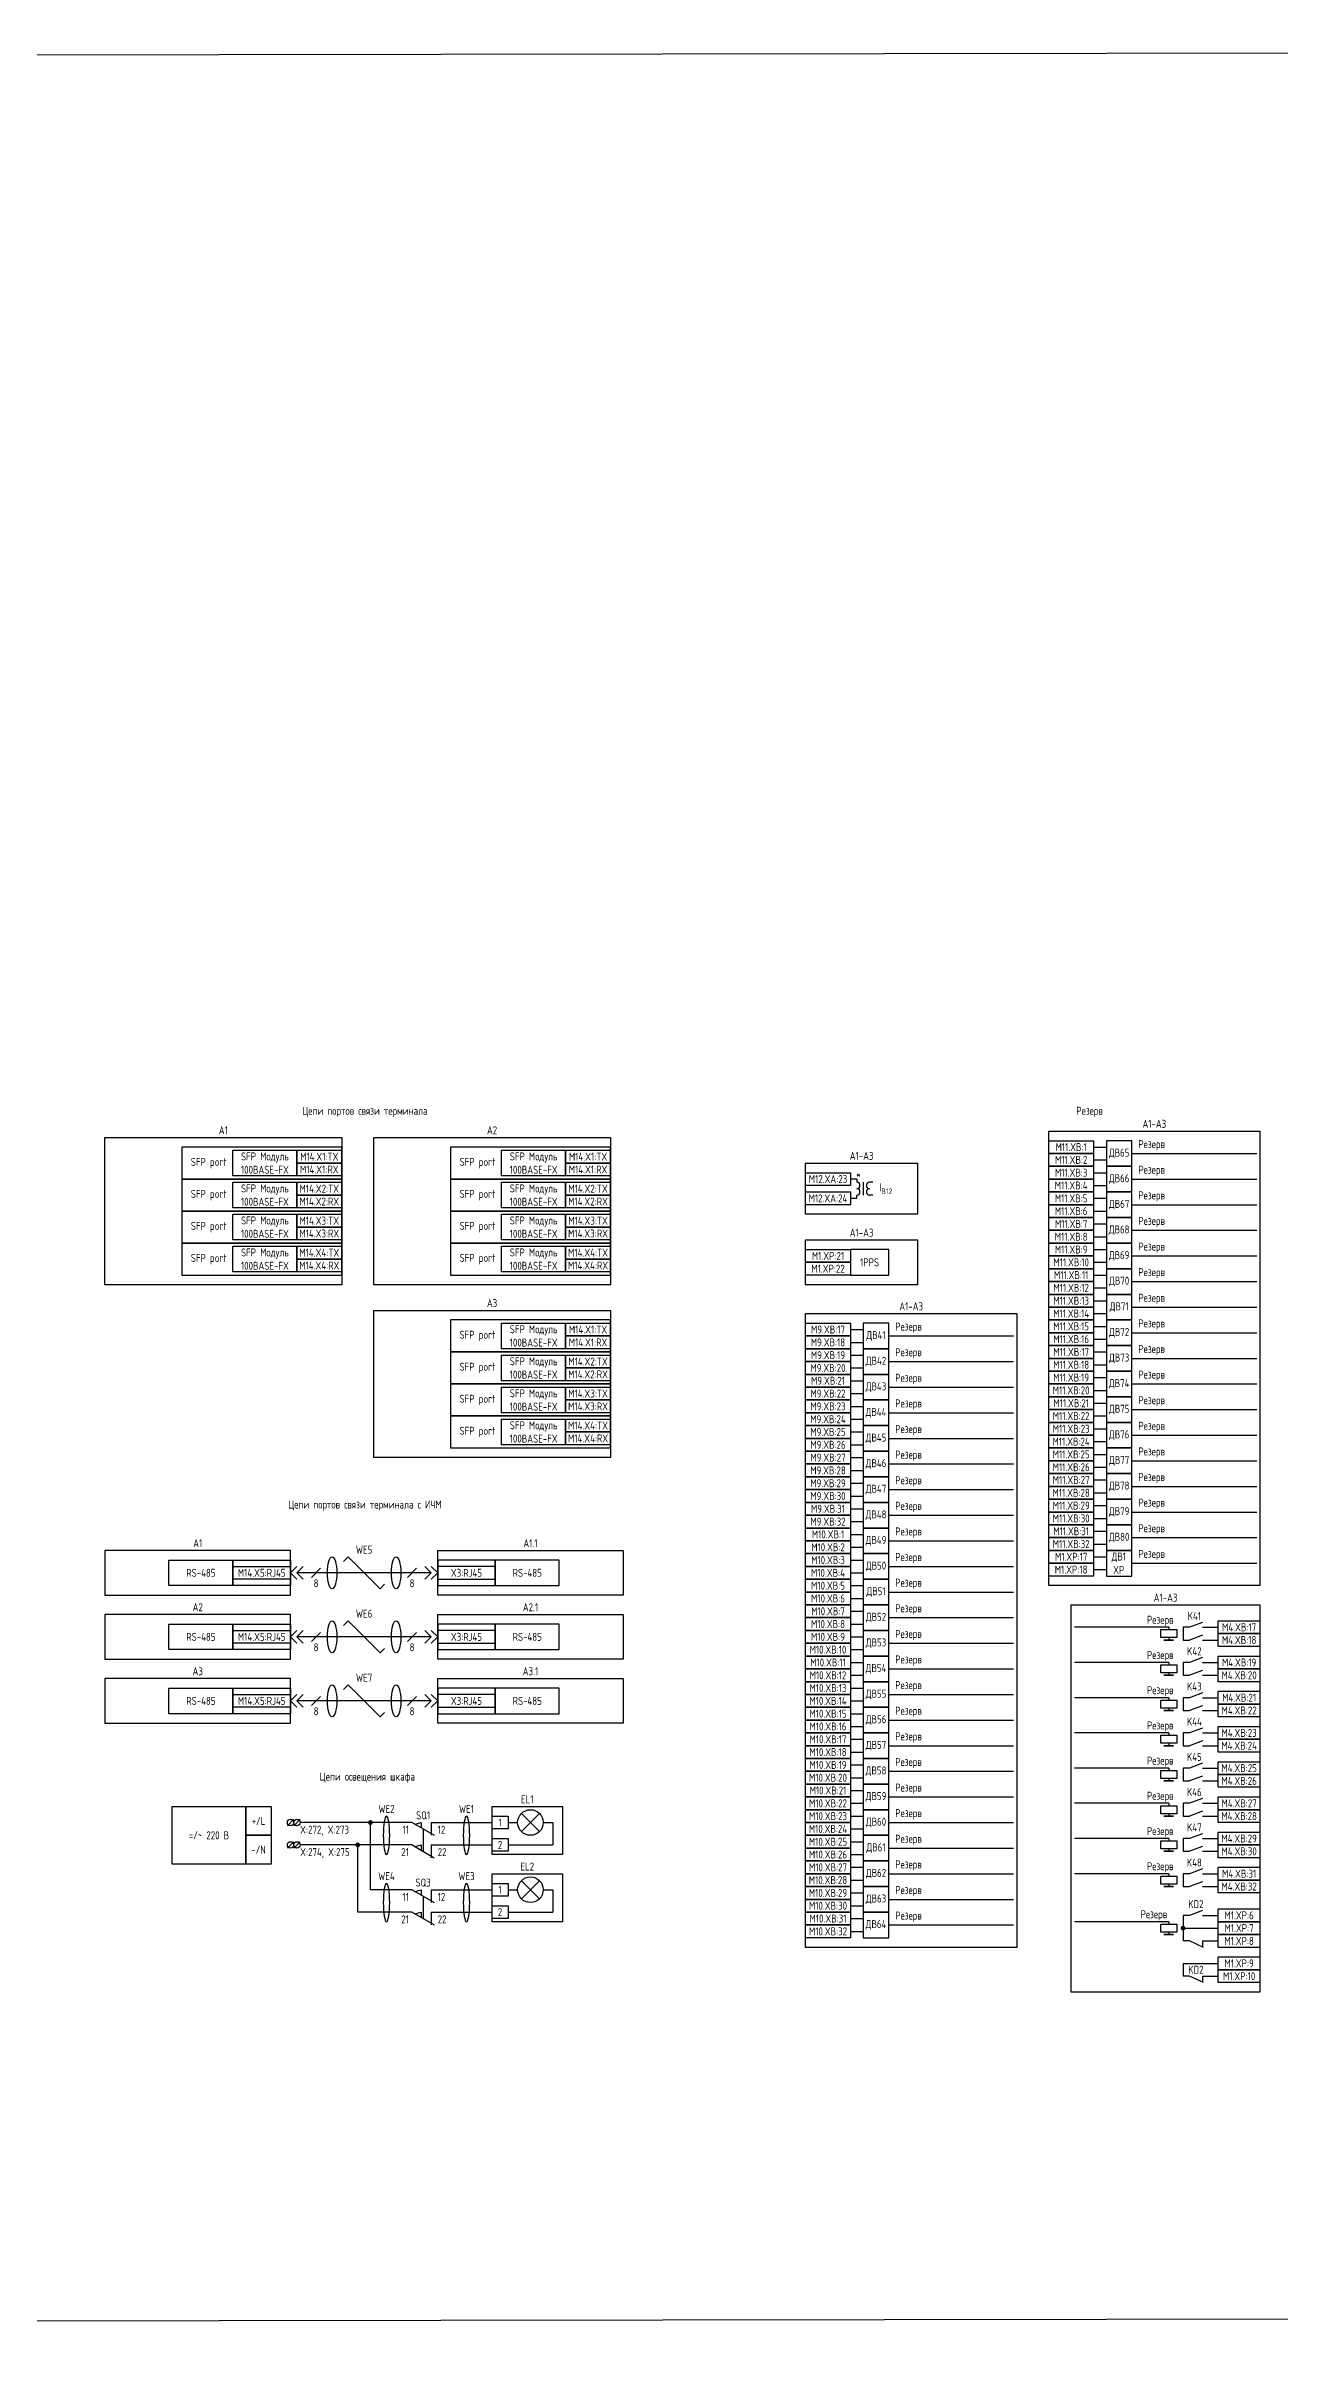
# Model space of a CAD drawing. Header units: millimetres. Extents: x -1245 to 5086, y -99 to 618.
# Drawn here: x 3157 to 3542, y -99 to 618 of the extents above; entities that cross this region are included whole.
import ezdxf

# ---------------------------------------------------------------- set-up
doc = ezdxf.new("R2010")
doc.units = ezdxf.units.MM
doc.styles.add('Gost_type_A', font='GOST_A.TTF')

# ---------------------------------------------------------------- blocks, each defined once
blk = doc.blocks.new('POINT')
at = {"const_width": 0.75}
blk.add_lwpolyline([(-0.375, 0, 1), (0.375, 0, 1)], format="xyb", close=True, dxfattribs=at)

msp = doc.modelspace()

# ---------------------------------------------------------------- linework, layer by layer
for p, q in [((3484, 274), (3488, 274)), ((3484, 270), (3488, 270)), ((3484, 266), (3488, 266)), ((3496, 272), (3535, 272)), ((3410, 264), (3408, 264)), ((3484, 262), (3488, 262)), ((3496, 264), (3535, 264)), ((3408, 258), (3410, 258)), ((3484, 258), (3488, 258)), ((3484, 254), (3488, 254)), ((3496, 256), (3535, 256)), ((3484, 250), (3488, 250)), ((3484, 246), (3488, 246)), ((3496, 248), (3535, 248)), ((3484, 242), (3488, 242)), ((3484, 238), (3488, 238)), ((3496, 240), (3535, 240)), ((3484, 234), (3488, 234)), ((3484, 230), (3488, 230)), ((3496, 232), (3535, 232)), ((3484, 226), (3488, 226)), ((3496, 224), (3535, 224)), ((3408, 217), (3412, 217)), ((3484, 222), (3488, 222)), ((3484, 218), (3488, 218)), ((3496, 216), (3535, 216)), ((3408, 213), (3412, 213)), ((3408, 209), (3412, 209)), ((3420, 215), (3459, 215)), ((3484, 214), (3488, 214)), ((3484, 210), (3488, 210)), ((3496, 208), (3535, 208)), ((3408, 205), (3412, 205)), ((3408, 201), (3412, 201)), ((3420, 207), (3459, 207)), ((3484, 206), (3488, 206)), ((3484, 202), (3488, 202)), ((3408, 197), (3412, 197)), ((3420, 199), (3459, 199)), ((3484, 198), (3488, 198)), ((3484, 194), (3488, 194)), ((3496, 200), (3535, 200)), ((3408, 193), (3412, 193)), ((3408, 189), (3412, 189)), ((3420, 191), (3459, 191)), ((3484, 190), (3488, 190)), ((3496, 192), (3535, 192)), ((3408, 185), (3412, 185)), ((3408, 181), (3412, 181)), ((3420, 183), (3459, 183)), ((3484, 186), (3488, 186)), ((3484, 182), (3488, 182)), ((3496, 184), (3535, 184)), ((3408, 177), (3412, 177)), ((3408, 173), (3412, 173)), ((3420, 175), (3459, 175)), ((3484, 178), (3488, 178)), ((3484, 174), (3488, 174)), ((3496, 176), (3535, 176)), ((3408, 169), (3412, 169)), ((3408, 165), (3412, 165)), ((3420, 167), (3459, 167)), ((3484, 170), (3488, 170)), ((3484, 166), (3488, 166)), ((3496, 168), (3535, 168)), ((3408, 161), (3412, 161)), ((3420, 159), (3459, 159)), ((3484, 162), (3488, 162)), ((3484, 158), (3488, 158)), ((3496, 160), (3535, 160)), ((3408, 157), (3412, 157)), ((3408, 153), (3412, 153)), ((3420, 151), (3459, 151)), ((3484, 154), (3488, 154)), ((3496, 152), (3535, 152)), ((3249.53, 144.53), (3251, 146)), ((3251, 146), (3261, 136)), ((3408, 149), (3412, 149)), ((3408, 145), (3412, 145)), ((3484, 150), (3488, 150)), ((3484, 146), (3488, 146)), ((3496, 144), (3535, 144)), ((3233, 141), (3235, 143)), ((3233, 141), (3235, 143)), ((3233, 141), (3235, 139)), ((3233, 141), (3235, 139)), ((3235, 141), (3237, 143)), ((3235, 141), (3237, 143)), ((3277, 141), (3235, 141)), ((3235, 141), (3237, 139)), ((3235, 141), (3237, 139)), ((3242.41, 142.41), (3239.59, 139.59)), ((3261, 136), (3262.41, 137.41)), ((3272.41, 142.41), (3269.59, 139.59)), ((3277, 141), (3275, 143)), ((3277, 141), (3275, 143)), ((3277, 141), (3275, 139)), ((3277, 141), (3275, 139)), ((3279, 141), (3277, 143)), ((3279, 141), (3277, 143)), ((3279, 141), (3277, 139)), ((3279, 141), (3277, 139)), ((3408, 141), (3412, 141)), ((3408, 137), (3412, 137)), ((3420, 143), (3459, 143)), ((3484, 142), (3488, 142)), ((3408, 133), (3412, 133)), ((3420, 135), (3459, 135)), ((3233, 121), (3235, 123)), ((3233, 121), (3235, 123)), ((3235, 121), (3237, 123)), ((3235, 121), (3237, 123)), ((3242.41, 122.41), (3239.59, 119.59)), ((3249.53, 124.53), (3251, 126)), ((3251, 126), (3261, 116)), ((3272.41, 122.41), (3269.59, 119.59)), ((3277, 121), (3275, 123)), ((3277, 121), (3275, 123)), ((3279, 121), (3277, 123)), ((3279, 121), (3277, 123)), ((3408, 129), (3412, 129)), ((3408, 125), (3412, 125)), ((3420, 127), (3459, 127)), ((3507.5, 124), (3478, 124)), ((3507.5, 124), (3507.5, 123.25)), ((3233, 121), (3235, 119)), ((3233, 121), (3235, 119)), ((3277, 121), (3235, 121)), ((3235, 121), (3237, 119)), ((3235, 121), (3237, 119)), ((3261, 116), (3262.41, 117.41)), ((3277, 121), (3275, 119)), ((3277, 121), (3275, 119)), ((3279, 121), (3277, 119)), ((3279, 121), (3277, 119)), ((3408, 121), (3412, 121)), ((3408, 117), (3412, 117)), ((3420, 119), (3459, 119)), ((3507.5, 120.75), (3507.5, 120)), ((3408, 113), (3412, 113)), ((3408, 109), (3412, 109)), ((3420, 111), (3459, 111)), ((3507.5, 113), (3478, 113)), ((3507.5, 113), (3507.5, 112.25)), ((3507.5, 109.75), (3507.5, 109)), ((3233, 101), (3235, 103)), ((3233, 101), (3235, 103)), ((3233, 101), (3235, 99)), ((3233, 101), (3235, 99)), ((3235, 101), (3237, 103)), ((3235, 101), (3237, 103)), ((3277, 101), (3235, 101)), ((3235, 101), (3237, 99)), ((3235, 101), (3237, 99)), ((3242.41, 102.41), (3239.59, 99.59)), ((3249.53, 104.53), (3251, 106)), ((3251, 106), (3261, 96)), ((3272.41, 102.41), (3269.59, 99.59)), ((3277, 101), (3275, 103)), ((3277, 101), (3275, 103)), ((3277, 101), (3275, 99)), ((3277, 101), (3275, 99)), ((3279, 101), (3277, 103)), ((3279, 101), (3277, 103)), ((3279, 101), (3277, 99)), ((3279, 101), (3277, 99)), ((3408, 105), (3412, 105)), ((3408, 101), (3412, 101)), ((3420, 103), (3459, 103)), ((3507.5, 102), (3478, 102)), ((3507.5, 102), (3507.5, 101.25)), ((3261, 96), (3262.41, 97.41)), ((3408, 97), (3412, 97)), ((3420, 95), (3459, 95)), ((3507.5, 98.75), (3507.5, 98)), ((3408, 93), (3412, 93)), ((3408, 89), (3412, 89)), ((3420, 87), (3459, 87)), ((3507.5, 91), (3478, 91)), ((3507.5, 91), (3507.5, 90.25)), ((3507.5, 87.75), (3507.5, 87)), ((3408, 85), (3412, 85)), ((3408, 81), (3412, 81)), ((3420, 79), (3459, 79)), ((3507.5, 80), (3478, 80)), ((3507.5, 80), (3507.5, 79.25)), ((3408, 77), (3412, 77)), ((3408, 73), (3412, 73)), ((3507.5, 76.75), (3507.5, 76)), ((3305.17, 65.83), (3310.83, 60.17)), ((3310.83, 65.83), (3305.17, 60.17)), ((3408, 69), (3412, 69)), ((3408, 65), (3412, 65)), ((3420, 71), (3459, 71)), ((3507.5, 69), (3478, 69)), ((3507.5, 69), (3507.5, 68.25)), ((3507.5, 65.75), (3507.5, 65)), ((3234.01, 64), (3232.01, 62)), ((3236.01, 64), (3234.01, 62)), ((3271, 63), (3236.01, 63)), ((3258, 42), (3258, 63)), ((3271, 63), (3277.92, 59)), ((3271.87, 62.5), (3273.87, 63)), ((3273.87, 63), (3273.87, 61.34)), ((3277, 63), (3277, 59)), ((3277, 63), (3296, 63)), ((3301, 63), (3304, 63)), ((3312, 63), (3315, 63)), ((3315, 63), (3315, 56)), ((3408, 61), (3412, 61)), ((3420, 63), (3459, 63)), ((3507.5, 58), (3478, 58)), ((3507.5, 58), (3507.5, 57.25)), ((3234.01, 57), (3232.01, 55)), ((3236.01, 57), (3234.01, 55)), ((3271, 56), (3236.01, 56)), ((3254, 35), (3254, 56)), ((3271, 56), (3277.92, 52)), ((3271.87, 55.5), (3273.87, 56)), ((3273.87, 56), (3273.87, 54.34)), ((3277, 56), (3277, 52)), ((3277, 56), (3296, 56)), ((3301, 56), (3315, 56)), ((3408, 57), (3412, 57)), ((3408, 53), (3412, 53)), ((3420, 55), (3459, 55)), ((3507.5, 54.75), (3507.5, 54)), ((3305.17, 44.83), (3310.83, 39.17)), ((3310.83, 44.83), (3305.17, 39.17)), ((3408, 49), (3412, 49)), ((3408, 45), (3412, 45)), ((3420, 47), (3459, 47)), ((3507.5, 47), (3478, 47)), ((3507.5, 47), (3507.5, 46.25)), ((3507.5, 43.75), (3507.5, 43)), ((3271, 42), (3258, 42)), ((3271, 42), (3277.92, 38)), ((3271.87, 41.5), (3273.87, 42)), ((3273.87, 42), (3273.87, 40.34)), ((3277, 42), (3277, 38)), ((3277, 42), (3296, 42)), ((3301, 42), (3304, 42)), ((3312, 42), (3315, 42)), ((3315, 42), (3315, 35)), ((3408, 41), (3412, 41)), ((3408, 37), (3412, 37)), ((3420, 39), (3459, 39)), ((3271, 35), (3254, 35)), ((3271, 35), (3277.92, 31)), ((3271.87, 34.5), (3273.87, 35)), ((3273.87, 35), (3273.87, 33.34)), ((3277, 35), (3277, 31)), ((3277, 35), (3296, 35)), ((3301, 35), (3315, 35)), ((3408, 33), (3412, 33)), ((3408, 29), (3412, 29)), ((3420, 31), (3459, 31)), ((3507.5, 32), (3478, 32)), ((3507.5, 32), (3507.5, 31.25)), ((3507.5, 28.75), (3507.5, 28)), ((3518, 26), (3518, 24)), ((3512, 19), (3512, 15)), ((3518, 15), (3518, 13))]:
    msp.add_line(p, q)
at = {"ltscale": 4}
for p, q in [((3410, 264), (3410, 263)), ((3410, 263.5), (3410, 263)), ((3410, 258), (3410, 259)), ((3412, 263), (3412, 259)), ((3412, 263), (3412, 259)), ((3415, 263), (3414, 263)), ((3415, 263), (3414, 263)), ((3415, 259), (3414, 259)), ((3415, 259), (3414, 259))]:
    msp.add_line(p, q, dxfattribs=at)
at = {"ltscale": 1.08}
for p, q in [((3514, 124), (3512, 124)), ((3512, 124), (3512, 120)), ((3518, 124), (3523, 124)), ((3512, 120), (3514, 120)), ((3518, 120), (3523, 120)), ((3514, 113), (3512, 113)), ((3512, 113), (3512, 109)), ((3512, 109), (3514, 109)), ((3518, 113), (3523, 113)), ((3518, 109), (3523, 109)), ((3514, 102), (3512, 102)), ((3512, 102), (3512, 98)), ((3518, 102), (3523, 102)), ((3512, 98), (3514, 98)), ((3518, 98), (3523, 98)), ((3514, 91), (3512, 91)), ((3512, 91), (3512, 87)), ((3512, 87), (3514, 87)), ((3518, 91), (3523, 91)), ((3518, 87), (3523, 87)), ((3514, 80), (3512, 80)), ((3512, 80), (3512, 76)), ((3518, 80), (3523, 80)), ((3512, 76), (3514, 76)), ((3518, 76), (3523, 76)), ((3514, 69), (3512, 69)), ((3512, 69), (3512, 65)), ((3512, 65), (3514, 65)), ((3518, 69), (3523, 69)), ((3518, 65), (3523, 65)), ((3514, 58), (3512, 58)), ((3512, 58), (3512, 54)), ((3518, 58), (3523, 58)), ((3512, 54), (3514, 54)), ((3518, 54), (3523, 54)), ((3514, 47), (3512, 47)), ((3512, 47), (3512, 43)), ((3518, 47), (3523, 47)), ((3512, 43), (3514, 43)), ((3518, 43), (3523, 43)), ((3514, 34), (3512, 34)), ((3512, 34), (3512, 26)), ((3512, 30), (3523, 30)), ((3518, 34), (3523, 34)), ((3514, 26), (3512, 26)), ((3518, 26), (3523, 26)), ((3512, 19), (3523, 19)), ((3514, 15), (3512, 15)), ((3518, 15), (3523, 15))]:
    msp.add_line(p, q, dxfattribs=at)
at = {"ltscale": 4.32}
for p, q in [((3518, 125.5), (3514, 124)), ((3518, 121.5), (3514, 120)), ((3518, 114.5), (3514, 113)), ((3518, 110.5), (3514, 109)), ((3518, 103.5), (3514, 102)), ((3518, 99.5), (3514, 98)), ((3518, 92.5), (3514, 91)), ((3518, 88.5), (3514, 87)), ((3518, 81.5), (3514, 80)), ((3518, 77.5), (3514, 76)), ((3518, 70.5), (3514, 69)), ((3518, 66.5), (3514, 65)), ((3518, 59.5), (3514, 58)), ((3518, 55.5), (3514, 54)), ((3518, 48.5), (3514, 47)), ((3518, 44.5), (3514, 43)), ((3518, 35.5), (3514, 34)), ((3518.39, 24), (3514, 26)), ((3518.39, 13), (3514, 15))]:
    msp.add_line(p, q, dxfattribs=at)
at = {"ltscale": 0.5}
for p, q in [((3274.46, 61), (3274.46, 54)), ((3274.46, 40), (3274.46, 33))]:
    msp.add_line(p, q, dxfattribs=at)
at = {"color": 3}
msp.add_lwpolyline([(-1245, 609), (5086, 618), (5086, -90), (-1245, -99)], close=True, dxfattribs=at)
for points in [[(3175, 277), (3249, 277), (3249, 231), (3175, 231)], [(3199, 264), (3249, 264), (3249, 274), (3199, 274)], [(3215, 273), (3235, 273), (3235, 265), (3215, 265)], [(3235, 273), (3249, 273), (3249, 269), (3235, 269)], [(3259, 277), (3333, 277), (3333, 231), (3259, 231)], [(3283, 264), (3333, 264), (3333, 274), (3283, 274)], [(3299, 273), (3319, 273), (3319, 265), (3299, 265)], [(3319, 273), (3333, 273), (3333, 269), (3319, 269)], [(3470, 279), (3536, 279), (3536, 137), (3470, 137)], [(3470, 276), (3484, 276), (3484, 272), (3470, 272)], [(3235, 269), (3249, 269), (3249, 265), (3235, 265)], [(3319, 269), (3333, 269), (3333, 265), (3319, 265)], [(3394, 269), (3429, 269), (3429, 253), (3394, 253)], [(3394, 266), (3408, 266), (3408, 262), (3394, 262)], [(3470, 272), (3484, 272), (3484, 268), (3470, 268)], [(3470, 268), (3484, 268), (3484, 264), (3470, 264)], [(3199, 254), (3249, 254), (3249, 264), (3199, 264)], [(3215, 263), (3235, 263), (3235, 255), (3215, 255)], [(3235, 263), (3249, 263), (3249, 259), (3235, 259)], [(3235, 259), (3249, 259), (3249, 255), (3235, 255)], [(3283, 254), (3333, 254), (3333, 264), (3283, 264)], [(3299, 263), (3319, 263), (3319, 255), (3299, 255)], [(3319, 263), (3333, 263), (3333, 259), (3319, 259)], [(3319, 259), (3333, 259), (3333, 255), (3319, 255)], [(3394, 260), (3408, 260), (3408, 256), (3394, 256)], [(3470, 264), (3484, 264), (3484, 260), (3470, 260)], [(3470, 260), (3484, 260), (3484, 256), (3470, 256)], [(3199, 244), (3249, 244), (3249, 254), (3199, 254)], [(3215, 253), (3235, 253), (3235, 245), (3215, 245)], [(3235, 253), (3249, 253), (3249, 249), (3235, 249)], [(3283, 244), (3333, 244), (3333, 254), (3283, 254)], [(3299, 253), (3319, 253), (3319, 245), (3299, 245)], [(3319, 253), (3333, 253), (3333, 249), (3319, 249)], [(3470, 256), (3484, 256), (3484, 252), (3470, 252)], [(3470, 252), (3484, 252), (3484, 248), (3470, 248)], [(3199, 234), (3249, 234), (3249, 244), (3199, 244)], [(3235, 249), (3249, 249), (3249, 245), (3235, 245)], [(3283, 234), (3333, 234), (3333, 244), (3283, 244)], [(3319, 249), (3333, 249), (3333, 245), (3319, 245)], [(3394, 245), (3429, 245), (3429, 231), (3394, 231)], [(3470, 248), (3484, 248), (3484, 244), (3470, 244)], [(3470, 244), (3484, 244), (3484, 240), (3470, 240)], [(3215, 243), (3235, 243), (3235, 235), (3215, 235)], [(3235, 243), (3249, 243), (3249, 239), (3235, 239)], [(3235, 239), (3249, 239), (3249, 235), (3235, 235)], [(3299, 243), (3319, 243), (3319, 235), (3299, 235)], [(3319, 243), (3333, 243), (3333, 239), (3319, 239)], [(3319, 239), (3333, 239), (3333, 235), (3319, 235)], [(3394, 242), (3408, 242), (3408, 238), (3394, 238)], [(3394, 238), (3408, 238), (3408, 234), (3394, 234)], [(3470, 240), (3484, 240), (3484, 236), (3470, 236)], [(3470, 236), (3484, 236), (3484, 232), (3470, 232)], [(3470, 232), (3484, 232), (3484, 228), (3470, 228)], [(3259, 223), (3333, 223), (3333, 177), (3259, 177)], [(3470, 228), (3484, 228), (3484, 224), (3470, 224)], [(3470, 224), (3484, 224), (3484, 220), (3470, 220)], [(3283, 210), (3333, 210), (3333, 220), (3283, 220)], [(3299, 219), (3319, 219), (3319, 211), (3299, 211)], [(3319, 219), (3333, 219), (3333, 215), (3319, 215)], [(3394, 222), (3460, 222), (3460, 24), (3394, 24)], [(3394, 219), (3408, 219), (3408, 215), (3394, 215)], [(3470, 220), (3484, 220), (3484, 216), (3470, 216)], [(3470, 216), (3484, 216), (3484, 212), (3470, 212)], [(3283, 200), (3333, 200), (3333, 210), (3283, 210)], [(3299, 209), (3319, 209), (3319, 201), (3299, 201)], [(3319, 215), (3333, 215), (3333, 211), (3319, 211)], [(3319, 209), (3333, 209), (3333, 205), (3319, 205)], [(3394, 215), (3408, 215), (3408, 211), (3394, 211)], [(3394, 211), (3408, 211), (3408, 207), (3394, 207)], [(3470, 212), (3484, 212), (3484, 208), (3470, 208)], [(3470, 208), (3484, 208), (3484, 204), (3470, 204)], [(3319, 205), (3333, 205), (3333, 201), (3319, 201)], [(3394, 207), (3408, 207), (3408, 203), (3394, 203)], [(3394, 203), (3408, 203), (3408, 199), (3394, 199)], [(3470, 204), (3484, 204), (3484, 200), (3470, 200)], [(3283, 190), (3333, 190), (3333, 200), (3283, 200)], [(3299, 199), (3319, 199), (3319, 191), (3299, 191)], [(3319, 199), (3333, 199), (3333, 195), (3319, 195)], [(3319, 195), (3333, 195), (3333, 191), (3319, 191)], [(3394, 199), (3408, 199), (3408, 195), (3394, 195)], [(3394, 195), (3408, 195), (3408, 191), (3394, 191)], [(3470, 200), (3484, 200), (3484, 196), (3470, 196)], [(3470, 196), (3484, 196), (3484, 192), (3470, 192)], [(3283, 180), (3333, 180), (3333, 190), (3283, 190)], [(3299, 189), (3319, 189), (3319, 181), (3299, 181)], [(3319, 189), (3333, 189), (3333, 185), (3319, 185)], [(3394, 191), (3408, 191), (3408, 187), (3394, 187)], [(3394, 187), (3408, 187), (3408, 183), (3394, 183)], [(3470, 192), (3484, 192), (3484, 188), (3470, 188)], [(3470, 188), (3484, 188), (3484, 184), (3470, 184)], [(3319, 185), (3333, 185), (3333, 181), (3319, 181)], [(3394, 183), (3408, 183), (3408, 179), (3394, 179)], [(3470, 184), (3484, 184), (3484, 180), (3470, 180)], [(3470, 180), (3484, 180), (3484, 176), (3470, 176)], [(3394, 179), (3408, 179), (3408, 175), (3394, 175)], [(3394, 175), (3408, 175), (3408, 171), (3394, 171)], [(3470, 176), (3484, 176), (3484, 172), (3470, 172)], [(3394, 171), (3408, 171), (3408, 167), (3394, 167)], [(3394, 167), (3408, 167), (3408, 163), (3394, 163)], [(3470, 172), (3484, 172), (3484, 168), (3470, 168)], [(3470, 168), (3484, 168), (3484, 164), (3470, 164)], [(3394, 163), (3408, 163), (3408, 159), (3394, 159)], [(3394, 159), (3408, 159), (3408, 155), (3394, 155)], [(3470, 164), (3484, 164), (3484, 160), (3470, 160)], [(3470, 160), (3484, 160), (3484, 156), (3470, 156)], [(3394, 155), (3408, 155), (3408, 151), (3394, 151)], [(3394, 151), (3408, 151), (3408, 147), (3394, 147)], [(3470, 156), (3484, 156), (3484, 152), (3470, 152)], [(3470, 152), (3484, 152), (3484, 148), (3470, 148)], [(3175, 134), (3233, 134), (3233, 148), (3175, 148)], [(3195, 145), (3215, 145), (3215, 137), (3195, 137)], [(3215, 145), (3233, 145), (3233, 137), (3215, 137)], [(3337, 134), (3279, 134), (3279, 148), (3337, 148)], [(3297, 145), (3279, 145), (3279, 137), (3297, 137)], [(3317, 145), (3297, 145), (3297, 137), (3317, 137)], [(3394, 147), (3408, 147), (3408, 143), (3394, 143)], [(3470, 148), (3484, 148), (3484, 144), (3470, 144)], [(3470, 144), (3484, 144), (3484, 140), (3470, 140)], [(3215, 143), (3233, 143), (3233, 139), (3215, 139)], [(3297, 143), (3279, 143), (3279, 139), (3297, 139)], [(3394, 143), (3408, 143), (3408, 139), (3394, 139)], [(3394, 139), (3408, 139), (3408, 135), (3394, 135)], [(3394, 135), (3408, 135), (3408, 131), (3394, 131)], [(3394, 131), (3408, 131), (3408, 127), (3394, 127)], [(3477, 131), (3536, 131), (3536, 10), (3477, 10)], [(3175, 114), (3233, 114), (3233, 128), (3175, 128)], [(3195, 125), (3215, 125), (3215, 117), (3195, 117)], [(3215, 125), (3233, 125), (3233, 117), (3215, 117)], [(3215, 123), (3233, 123), (3233, 119), (3215, 119)], [(3337, 114), (3279, 114), (3279, 128), (3337, 128)], [(3297, 125), (3279, 125), (3279, 117), (3297, 117)], [(3297, 123), (3279, 123), (3279, 119), (3297, 119)], [(3317, 125), (3297, 125), (3297, 117), (3317, 117)], [(3394, 127), (3408, 127), (3408, 123), (3394, 123)], [(3394, 123), (3408, 123), (3408, 119), (3394, 119)], [(3510, 123.25), (3510, 120.75), (3505, 120.75), (3505, 123.25)], [(3523, 126), (3536, 126), (3536, 122), (3523, 122)], [(3523, 122), (3536, 122), (3536, 118), (3523, 118)], [(3394, 119), (3408, 119), (3408, 115), (3394, 115)], [(3394, 115), (3408, 115), (3408, 111), (3394, 111)], [(3509, 120), (3506, 120)], [(3523, 115), (3536, 115), (3536, 111), (3523, 111)], [(3175, 94), (3233, 94), (3233, 108), (3175, 108)], [(3337, 94), (3279, 94), (3279, 108), (3337, 108)], [(3394, 111), (3408, 111), (3408, 107), (3394, 107)], [(3510, 112.25), (3510, 109.75), (3505, 109.75), (3505, 112.25)], [(3509, 109), (3506, 109)], [(3523, 111), (3536, 111), (3536, 107), (3523, 107)], [(3195, 105), (3215, 105), (3215, 97), (3195, 97)], [(3215, 105), (3233, 105), (3233, 97), (3215, 97)], [(3215, 103), (3233, 103), (3233, 99), (3215, 99)], [(3297, 105), (3279, 105), (3279, 97), (3297, 97)], [(3297, 103), (3279, 103), (3279, 99), (3297, 99)], [(3317, 105), (3297, 105), (3297, 97), (3317, 97)], [(3394, 107), (3408, 107), (3408, 103), (3394, 103)], [(3394, 103), (3408, 103), (3408, 99), (3394, 99)], [(3510, 101.25), (3510, 98.75), (3505, 98.75), (3505, 101.25)], [(3523, 104), (3536, 104), (3536, 100), (3523, 100)], [(3394, 99), (3408, 99), (3408, 95), (3394, 95)], [(3394, 95), (3408, 95), (3408, 91), (3394, 91)], [(3509, 98), (3506, 98)], [(3523, 100), (3536, 100), (3536, 96), (3523, 96)], [(3394, 91), (3408, 91), (3408, 87), (3394, 87)], [(3394, 87), (3408, 87), (3408, 83), (3394, 83)], [(3510, 90.25), (3510, 87.75), (3505, 87.75), (3505, 90.25)], [(3509, 87), (3506, 87)], [(3523, 93), (3536, 93), (3536, 89), (3523, 89)], [(3523, 89), (3536, 89), (3536, 85), (3523, 85)], [(3394, 83), (3408, 83), (3408, 79), (3394, 79)], [(3394, 79), (3408, 79), (3408, 75), (3394, 75)], [(3510, 79.25), (3510, 76.75), (3505, 76.75), (3505, 79.25)], [(3523, 82), (3536, 82), (3536, 78), (3523, 78)], [(3394, 75), (3408, 75), (3408, 71), (3394, 71)], [(3509, 76), (3506, 76)], [(3523, 78), (3536, 78), (3536, 74), (3523, 74)], [(3219, 50), (3196, 50), (3196, 68), (3219, 68)], [(3227, 59), (3219, 59), (3219, 68), (3227, 68)], [(3296, 68), (3318, 68), (3318, 53), (3296, 53)], [(3296, 65), (3301, 65), (3301, 61), (3296, 61)], [(3394, 71), (3408, 71), (3408, 67), (3394, 67)], [(3394, 67), (3408, 67), (3408, 63), (3394, 63)], [(3510, 68.25), (3510, 65.75), (3505, 65.75), (3505, 68.25)], [(3509, 65), (3506, 65)], [(3523, 71), (3536, 71), (3536, 67), (3523, 67)], [(3523, 67), (3536, 67), (3536, 63), (3523, 63)], [(3227, 50), (3219, 50), (3219, 59), (3227, 59)], [(3296, 58), (3301, 58), (3301, 54), (3296, 54)], [(3394, 63), (3408, 63), (3408, 59), (3394, 59)], [(3394, 59), (3408, 59), (3408, 55), (3394, 55)], [(3523, 60), (3536, 60), (3536, 56), (3523, 56)], [(3394, 55), (3408, 55), (3408, 51), (3394, 51)], [(3394, 51), (3408, 51), (3408, 47), (3394, 47)], [(3510, 57.25), (3510, 54.75), (3505, 54.75), (3505, 57.25)], [(3509, 54), (3506, 54)], [(3523, 56), (3536, 56), (3536, 52), (3523, 52)], [(3296, 47), (3318, 47), (3318, 32), (3296, 32)], [(3296, 44), (3301, 44), (3301, 40), (3296, 40)], [(3394, 47), (3408, 47), (3408, 43), (3394, 43)], [(3510, 46.25), (3510, 43.75), (3505, 43.75), (3505, 46.25)], [(3523, 49), (3536, 49), (3536, 45), (3523, 45)], [(3523, 45), (3536, 45), (3536, 41), (3523, 41)], [(3296, 37), (3301, 37), (3301, 33), (3296, 33)], [(3394, 43), (3408, 43), (3408, 39), (3394, 39)], [(3394, 39), (3408, 39), (3408, 35), (3394, 35)], [(3509, 43), (3506, 43)], [(3523, 36), (3536, 36), (3536, 32), (3523, 32)], [(3394, 35), (3408, 35), (3408, 31), (3394, 31)], [(3394, 31), (3408, 31), (3408, 27), (3394, 27)], [(3510, 31.25), (3510, 28.75), (3505, 28.75), (3505, 31.25)], [(3523, 32), (3536, 32), (3536, 28), (3523, 28)], [(3509, 28), (3506, 28)], [(3523, 28), (3536, 28), (3536, 24), (3523, 24)], [(3523, 21), (3536, 21), (3536, 17), (3523, 17)], [(3523, 17), (3536, 17), (3536, 13), (3523, 13)]]:
    msp.add_lwpolyline(points, close=True)
at = {"ltscale": 4}
for points in [[(3488, 268), (3496, 268), (3496, 276), (3488, 276)], [(3488, 260), (3496, 260), (3496, 268), (3488, 268)], [(3488, 252), (3496, 252), (3496, 260), (3488, 260)], [(3488, 244), (3496, 244), (3496, 252), (3488, 252)], [(3488, 236), (3496, 236), (3496, 244), (3488, 244)], [(3408, 234), (3420, 234), (3420, 242), (3408, 242)], [(3488, 228), (3496, 228), (3496, 236), (3488, 236)], [(3488, 220), (3496, 220), (3496, 228), (3488, 228)], [(3412, 211), (3420, 211), (3420, 219), (3412, 219)], [(3488, 212), (3496, 212), (3496, 220), (3488, 220)], [(3412, 203), (3420, 203), (3420, 211), (3412, 211)], [(3488, 204), (3496, 204), (3496, 212), (3488, 212)], [(3412, 195), (3420, 195), (3420, 203), (3412, 203)], [(3488, 196), (3496, 196), (3496, 204), (3488, 204)], [(3412, 187), (3420, 187), (3420, 195), (3412, 195)], [(3488, 188), (3496, 188), (3496, 196), (3488, 196)], [(3412, 179), (3420, 179), (3420, 187), (3412, 187)], [(3488, 180), (3496, 180), (3496, 188), (3488, 188)], [(3488, 172), (3496, 172), (3496, 180), (3488, 180)], [(3412, 171), (3420, 171), (3420, 179), (3412, 179)], [(3412, 163), (3420, 163), (3420, 171), (3412, 171)], [(3488, 164), (3496, 164), (3496, 172), (3488, 172)], [(3412, 155), (3420, 155), (3420, 163), (3412, 163)], [(3488, 156), (3496, 156), (3496, 164), (3488, 164)], [(3412, 147), (3420, 147), (3420, 155), (3412, 155)], [(3488, 148), (3496, 148), (3496, 156), (3488, 156)], [(3412, 139), (3420, 139), (3420, 147), (3412, 147)], [(3488, 140), (3496, 140), (3496, 148), (3488, 148)], [(3412, 131), (3420, 131), (3420, 139), (3412, 139)], [(3412, 123), (3420, 123), (3420, 131), (3412, 131)], [(3412, 115), (3420, 115), (3420, 123), (3412, 123)], [(3412, 107), (3420, 107), (3420, 115), (3412, 115)], [(3412, 99), (3420, 99), (3420, 107), (3412, 107)], [(3412, 91), (3420, 91), (3420, 99), (3412, 99)], [(3412, 83), (3420, 83), (3420, 91), (3412, 91)], [(3412, 75), (3420, 75), (3420, 83), (3412, 83)], [(3412, 67), (3420, 67), (3420, 75), (3412, 75)], [(3412, 59), (3420, 59), (3420, 67), (3412, 67)], [(3412, 51), (3420, 51), (3420, 59), (3412, 59)], [(3412, 43), (3420, 43), (3420, 51), (3412, 51)], [(3412, 35), (3420, 35), (3420, 43), (3412, 43)], [(3412, 27), (3420, 27), (3420, 35), (3412, 35)]]:
    msp.add_lwpolyline(points, close=True, dxfattribs=at)
for centre, radius in [((3308, 63), 4), ((3233.01, 63), 1), ((3235.01, 63), 1), ((3233.01, 56), 1), ((3235.01, 56), 1), ((3308, 42), 4)]:
    msp.add_circle(centre, radius)
for centre, start, end in [((3410, 262), 270, 90), ((3410, 262), 270, 90), ((3410, 260), 270, 90), ((3410, 260), 270, 90), ((3414, 262), 90, 270), ((3414, 262), 90, 270), ((3414, 260), 90, 270), ((3414, 260), 90, 270)]:
    msp.add_arc(centre, 1, start, end, dxfattribs=at)
for centre in [(3246, 141), (3266, 141), (3246, 121), (3266, 121), (3246, 101), (3266, 101)]:
    msp.add_ellipse(centre, major_axis=(0, -5), ratio=0.293778)
at = {"extrusion": (0, 0, -1)}
for centre in [(3263, 59), (3288, 59), (3263, 38), (3288, 38)]:
    msp.add_ellipse(centre, major_axis=(0, -6), ratio=0.166667, dxfattribs=at)

# ---------------------------------------------------------------- block references
for p in [(3258, 63), (3254, 56), (3512, 30)]:
    msp.add_blockref('POINT', p)

# ---------------------------------------------------------------- texts
at = {"char_height": 2.5, "style": 'Gost_type_A'}
for s, insert, width, attachment_point, line_spacing_factor in [('A1', (3212, 278), 74.0002, 8, 0.9), ('Цепи портов связи терминала', (3256.25, 285), 197.5, 5, 0.9), ('A2', (3296, 278), 74.0002, 8, 0.9), ('Резерв', (3482.75, 285), 197.5, 5, 0.9), ('A1-A3', (3503, 280), 66, 8, 0.9), ('A1-A3', (3411.5, 270), 35, 8, 0.9), ('A1-A3', (3411.5, 246), 35, 8, 0.9), ('A3', (3296, 224), 74.0002, 8, 0.9), ('A1-A3', (3427, 223), 66, 8, 0.9), ('Цепи портов связи терминала с ИЧМ', (3256.25, 162), 197.5, 5, 0.9), ('A1', (3204, 149), 58.0002, 8, 0.9), ('A1.1', (3308, 149), 58.0002, 8, 0.9), ('A2', (3204, 129), 58.0002, 8, 0.9), ('A2.1', (3308, 129), 58.0002, 8, 0.9), ('A1-A3', (3506.5, 132), 59, 8, 0.9), ('A3', (3204, 109), 58.0002, 8, 0.9), ('A3.1', (3308, 109), 58.0002, 8, 0.9), ('Цепи освещения шкафа', (3257, 77), 122, 5, 0.9), ('+/L', (3223, 63.5), 8, 5, 0.9), ('EL1', (3307, 69), 21.9942, 8, 0.9), ('=/~ 220 В', (3207.5, 59), 23, 5, 0.9), ('X:272, X:273', (3236.01, 62), 17.9949, 1, 0.9), ('-/N', (3223, 54.5), 8, 5, 0.9), ('X:274, X:275', (3236.01, 55), 17.9949, 1, 0.9), ('EL2', (3307, 48), 21.9942, 8, 0.9), ('Резерв', (3507, 34), 37, 6, 0.8)]:
    msp.add_mtext(s, dxfattribs=dict(at, insert=insert, width=width, attachment_point=attachment_point, line_spacing_factor=line_spacing_factor))
for s, insert, width, attachment_point in [('M11.XВ:1', (3477, 274), 14, 5), ('ДВ65', (3492, 272), 7.9998, 5), ('Резерв', (3498, 273), 37, 7), ('SFP port', (3213, 269), 20, 6), ('SFP Mодуль 100BASE-FX', (3225, 269), 19.9998, 5), ('M14.X1:RX', (3242, 267), 14, 5), ('M14.X1:TX', (3242, 271), 14, 5), ('SFP port', (3297, 269), 20, 6), ('SFP Mодуль 100BASE-FX', (3309, 269), 19.9998, 5), ('M14.X1:RX', (3326, 267), 14, 5), ('M14.X1:TX', (3326, 271), 14, 5), ('*', (3410.5, 265.5), 3, 5), ('M11.XВ:3', (3477, 266), 14, 5), ('M11.XВ:2', (3477, 270), 14, 5), ('ДВ66', (3492, 264), 7.9998, 5), ('Резерв', (3498, 265), 37, 7), ('SFP port', (3213, 259), 20, 6), ('SFP Mодуль 100BASE-FX', (3225, 259), 19.9998, 5), ('M14.X2:RX', (3242, 257), 14, 5), ('M14.X2:TX', (3242, 261), 14, 5), ('SFP port', (3297, 259), 20, 6), ('SFP Mодуль 100BASE-FX', (3309, 259), 19.9998, 5), ('M14.X2:RX', (3326, 257), 14, 5), ('M14.X2:TX', (3326, 261), 14, 5), ('M12.XA:24', (3400.99, 257.99), 14.018, 5), ('M12.XA:23', (3401, 264), 14, 5), ('\\A1;I{\\H0.7x;\\S^ В12;}', (3417, 261), 8, 4), ('M11.XВ:4', (3477, 262), 14, 5), ('M11.XВ:5', (3477, 258), 14, 5), ('Резерв', (3498, 257), 37, 7), ('SFP Mодуль 100BASE-FX', (3225, 249), 19.9998, 5), ('M14.X3:TX', (3242, 251), 14, 5), ('SFP Mодуль 100BASE-FX', (3309, 249), 19.9998, 5), ('M14.X3:TX', (3326, 251), 14, 5), ('M11.XВ:6', (3477, 254), 14, 5), ('M11.XВ:7', (3477, 250), 14, 5), ('ДВ67', (3492, 256), 7.9998, 5), ('Резерв', (3498, 249), 37, 7), ('SFP port', (3213, 249), 20, 6), ('M14.X3:RX', (3242, 247), 14, 5), ('SFP port', (3297, 249), 20, 6), ('M14.X3:RX', (3326, 247), 14, 5), ('M11.XВ:8', (3477, 246), 14, 5), ('ДВ68', (3492, 248), 7.9998, 5), ('Резерв', (3498, 241), 37, 7), ('SFP port', (3213, 239), 20, 6), ('SFP Mодуль 100BASE-FX', (3225, 239), 19.9998, 5), ('M14.X4:RX', (3242, 237), 14, 5), ('M14.X4:TX', (3242, 241), 14, 5), ('SFP port', (3297, 239), 20, 6), ('SFP Mодуль 100BASE-FX', (3309, 239), 19.9998, 5), ('M14.X4:RX', (3326, 237), 14, 5), ('M14.X4:TX', (3326, 241), 14, 5), ('M1.XP:22', (3401, 236), 14, 5), ('M1.XP:21', (3401, 240), 14, 5), ('1PPS', (3414, 238), 12, 5), ('M11.XВ:10', (3477, 238), 14, 5), ('M11.XВ:9', (3477, 242), 14, 5), ('ДВ69', (3492, 240), 7.9998, 5), ('M11.XВ:12', (3477, 230), 14, 5), ('M11.XВ:11', (3477, 234), 14, 5), ('ДВ70', (3492, 232), 7.9998, 5), ('Резерв', (3498, 233), 37, 7), ('M11.XВ:14', (3477, 222), 14, 5), ('M11.XВ:13', (3477, 226), 14, 5), ('ДВ71', (3492, 224), 7.9998, 5), ('Резерв', (3498, 225), 37, 7), ('SFP port', (3297, 215), 20, 6), ('SFP Mодуль 100BASE-FX', (3309, 215), 19.9998, 5), ('M14.X1:TX', (3326, 217), 14, 5), ('M9.XВ:17', (3401, 217), 14, 5), ('ДВ41', (3416, 215), 7.9998, 5), ('Резерв', (3422, 216), 37, 7), ('M11.XВ:15', (3477, 218), 14, 5), ('M11.XВ:16', (3477, 214), 14, 5), ('ДВ72', (3492, 216), 7.9998, 5), ('Резерв', (3498, 217), 37, 7), ('SFP Mодуль 100BASE-FX', (3309, 205), 19.9998, 5), ('M14.X2:TX', (3326, 207), 14, 5), ('M14.X1:RX', (3326, 213), 14, 5), ('M9.XВ:18', (3401, 213), 14, 5), ('M9.XВ:19', (3401, 209), 14, 5), ('ДВ42', (3416, 207), 7.9998, 5), ('Резерв', (3422, 208), 37, 7), ('M11.XВ:17', (3477, 210), 14, 5), ('ДВ73', (3492, 208), 7.9998, 5), ('Резерв', (3498, 209), 37, 7), ('SFP port', (3297, 205), 20, 6), ('M14.X2:RX', (3326, 203), 14, 5), ('M9.XВ:20', (3401, 205), 14, 5), ('M9.XВ:21', (3401, 201), 14, 5), ('Резерв', (3422, 200), 37, 7), ('M11.XВ:18', (3477, 206), 14, 5), ('M11.XВ:19', (3477, 202), 14, 5), ('ДВ74', (3492, 200), 7.9998, 5), ('Резерв', (3498, 201), 37, 7), ('SFP port', (3297, 195), 20, 6), ('SFP Mодуль 100BASE-FX', (3309, 195), 19.9998, 5), ('M14.X3:RX', (3326, 193), 14, 5), ('M14.X3:TX', (3326, 197), 14, 5), ('M9.XВ:23', (3401, 193), 14, 5), ('M9.XВ:22', (3401, 197), 14, 5), ('ДВ43', (3416, 199), 7.9998, 5), ('Резерв', (3422, 192), 37, 7), ('M11.XВ:20', (3477, 198), 14, 5), ('M11.XВ:21', (3477, 194), 14, 5), ('Резерв', (3498, 193), 37, 7), ('SFP port', (3297, 185), 20, 6), ('SFP Mодуль 100BASE-FX', (3309, 185), 19.9998, 5), ('M14.X4:TX', (3326, 187), 14, 5), ('M9.XВ:24', (3401, 189), 14, 5), ('ДВ44', (3416, 191), 7.9998, 5), ('Резерв', (3422, 184), 37, 7), ('M11.XВ:23', (3477, 186), 14, 5), ('M11.XВ:22', (3477, 190), 14, 5), ('ДВ75', (3492, 192), 7.9998, 5), ('Резерв', (3498, 185), 37, 7), ('M14.X4:RX', (3326, 183), 14, 5), ('M9.XВ:25', (3401, 185), 14, 5), ('M9.XВ:26', (3401, 181), 14, 5), ('ДВ45', (3416, 183), 7.9998, 5), ('M11.XВ:24', (3477, 182), 14, 5), ('M11.XВ:25', (3477, 178), 14, 5), ('ДВ76', (3492, 184), 7.9998, 5), ('Резерв', (3498, 177), 37, 7), ('M9.XВ:28', (3401, 173), 14, 5), ('M9.XВ:27', (3401, 177), 14, 5), ('ДВ46', (3416, 175), 7.9998, 5), ('Резерв', (3422, 176), 37, 7), ('M11.XВ:26', (3477, 174), 14, 5), ('ДВ77', (3492, 176), 7.9998, 5), ('Резерв', (3498, 169), 37, 7), ('M9.XВ:29', (3401, 169), 14, 5), ('M9.XВ:30', (3401, 165), 14, 5), ('ДВ47', (3416, 167), 7.9998, 5), ('Резерв', (3422, 168), 37, 7), ('M11.XВ:28', (3477, 166), 14, 5), ('M11.XВ:27', (3477, 170), 14, 5), ('ДВ78', (3492, 168), 7.9998, 5), ('M9.XВ:32', (3401, 157), 14, 5), ('M9.XВ:31', (3401, 161), 14, 5), ('ДВ48', (3416, 159), 7.9998, 5), ('Резерв', (3422, 160), 37, 7), ('M11.XВ:29', (3477, 162), 14, 5), ('M11.XВ:30', (3477, 158), 14, 5), ('ДВ79', (3492, 160), 7.9998, 5), ('Резерв', (3498, 161), 37, 7), ('M10.XВ:1', (3401, 153), 14, 5), ('ДВ49', (3416, 151), 7.9998, 5), ('Резерв', (3422, 152), 37, 7), ('M11.XВ:32', (3477, 150), 14, 5), ('M11.XВ:31', (3477, 154), 14, 5), ('ДВ80', (3492, 152), 7.9998, 5), ('Резерв', (3498, 153), 37, 7), ('WE5', (3256, 147), 20, 8), ('M10.XВ:3', (3401, 145), 14, 5), ('M10.XВ:2', (3401, 149), 14, 5), ('ДВ50', (3416, 143), 7.9998, 5), ('Резерв', (3422, 144), 37, 7), ('M1.XP:17', (3477, 146), 14, 5), ('ДВ1 XP', (3491.88, 144), 7.7588, 5), ('Резерв', (3498, 145), 37, 7), ('RS-485', (3205, 141), 19.9998, 5), ('M14.X5:RJ45', (3224, 141), 18.0002, 5), ('8', (3241, 139), 20, 2), ('8', (3271, 139), 20, 2), ('X3:RJ45', (3288, 141), 18.0002, 5), ('RS-485', (3307, 141), 19.9998, 5), ('M10.XВ:4', (3401, 141), 14, 5), ('M10.XВ:5', (3401, 137), 14, 5), ('ДВ51', (3416, 135), 7.9998, 5), ('Резерв', (3422, 136), 37, 7), ('M1.XP:18', (3477, 142), 14, 5), ('WE6', (3256, 127), 20, 8), ('M10.XВ:6', (3401, 133), 14, 5), ('M10.XВ:7', (3401, 129), 14, 5), ('Резерв', (3422, 128), 37, 7), ('RS-485', (3205, 121), 19.9998, 5), ('M14.X5:RJ45', (3224, 121), 18.0002, 5), ('X3:RJ45', (3288, 121), 18.0002, 5), ('RS-485', (3307, 121), 19.9998, 5), ('M10.XВ:8', (3401, 125), 14, 5), ('M10.XВ:9', (3401, 121), 14, 5), ('ДВ52', (3416, 127), 7.9998, 5), ('Резерв', (3422, 120), 37, 7), ('Резерв', (3509, 126), 31.0015, 6), ('K41', (3515.5, 127.5), 5, 5), ('M4.XВ:17', (3529.5, 124), 13, 5), ('8', (3241, 119), 20, 2), ('8', (3271, 119), 20, 2), ('M10.XВ:10', (3401, 117), 14, 5), ('ДВ53', (3416, 119), 7.9998, 5), ('Резерв', (3422, 112), 37, 7), ('Резерв', (3509, 115), 31.0015, 6), ('K42', (3515.5, 116.5), 5, 5), ('M4.XВ:18', (3529.5, 120), 13, 5), ('WE7', (3256, 107), 20, 8), ('M10.XВ:12', (3401, 109), 14, 5), ('M10.XВ:11', (3401, 113), 14, 5), ('ДВ54', (3416, 111), 7.9998, 5), ('M4.XВ:20', (3529.5, 109), 13, 5), ('M4.XВ:19', (3529.5, 113), 13, 5), ('RS-485', (3205, 101), 19.9998, 5), ('M14.X5:RJ45', (3224, 101), 18.0002, 5), ('X3:RJ45', (3288, 101), 18.0002, 5), ('RS-485', (3307, 101), 19.9998, 5), ('M10.XВ:14', (3401, 101), 14, 5), ('M10.XВ:13', (3401, 105), 14, 5), ('ДВ55', (3416, 103), 7.9998, 5), ('Резерв', (3422, 104), 37, 7), ('Резерв', (3509, 104), 31.0015, 6), ('K43', (3515.5, 105.5), 5, 5), ('M4.XВ:21', (3529.5, 102), 13, 5), ('8', (3241, 99), 20, 2), ('8', (3271, 99), 20, 2), ('M10.XВ:15', (3401, 97), 14, 5), ('M10.XВ:16', (3401, 93), 14, 5), ('ДВ56', (3416, 95), 7.9998, 5), ('Резерв', (3422, 96), 37, 7), ('Резерв', (3509, 93), 31.0015, 6), ('K44', (3515.5, 94.5), 5, 5), ('M4.XВ:22', (3529.5, 98), 13, 5), ('M10.XВ:18', (3401, 85), 14, 5), ('M10.XВ:17', (3401, 89), 14, 5), ('ДВ57', (3416, 87), 7.9998, 5), ('Резерв', (3422, 88), 37, 7), ('M4.XВ:24', (3529.5, 87), 13, 5), ('M4.XВ:23', (3529.5, 91), 13, 5), ('M10.XВ:19', (3401, 81), 14, 5), ('ДВ58', (3416, 79), 7.9998, 5), ('Резерв', (3422, 80), 37, 7), ('Резерв', (3509, 82), 31.0015, 6), ('K45', (3515.5, 83.5), 5, 5), ('M4.XВ:25', (3529.5, 80), 13, 5), ('M10.XВ:20', (3401, 77), 14, 5), ('M10.XВ:21', (3401, 73), 14, 5), ('ДВ59', (3416, 71), 7.9998, 5), ('Резерв', (3422, 72), 37, 7), ('Резерв', (3509, 71), 31.0015, 6), ('K46', (3515.5, 72.5), 5, 5), ('M4.XВ:26', (3529.5, 76), 13, 5), ('WE2', (3263, 66), 10, 8), ('SQ1', (3274.46, 64), 10, 8), ('WE1', (3288, 66), 10, 8), ('M10.XВ:23', (3401, 65), 14, 5), ('M10.XВ:22', (3401, 69), 14, 5), ('Резерв', (3422, 64), 37, 7), ('M4.XВ:28', (3529.5, 65), 13, 5), ('M4.XВ:27', (3529.5, 69), 13, 5), ('11', (3270, 62), 6, 3), ('12', (3279, 62), 6, 1), ('1', (3298.5, 63), 5, 5), ('M10.XВ:24', (3401, 61), 14, 5), ('M10.XВ:25', (3401, 57), 14, 5), ('ДВ60', (3416, 63), 7.9998, 5), ('Резерв', (3422, 56), 37, 7), ('Резерв', (3509, 60), 31.0015, 6), ('K47', (3515.5, 61.5), 5, 5), ('M4.XВ:29', (3529.5, 58), 13, 5), ('21', (3270, 55), 6, 3), ('22', (3279, 55), 6, 1), ('2', (3298.5, 56), 5, 5), ('M10.XВ:26', (3401, 53), 14, 5), ('M10.XВ:27', (3401, 49), 14, 5), ('ДВ61', (3416, 55), 7.9998, 5), ('Резерв', (3422, 48), 37, 7), ('Резерв', (3509, 49), 31.0015, 6), ('K48', (3515.5, 50.5), 5, 5), ('M4.XВ:30', (3529.5, 54), 13, 5), ('WE4', (3263, 45), 10, 8), ('SQ3', (3274.46, 43), 10, 8), ('WE3', (3288, 45), 10, 8), ('1', (3298.5, 42), 5, 5), ('M10.XВ:28', (3401, 45), 14, 5), ('ДВ62', (3416, 47), 7.9998, 5), ('Резерв', (3422, 40), 37, 7), ('M4.XВ:32', (3529.5, 43), 13, 5), ('M4.XВ:31', (3529.5, 47), 13, 5), ('11', (3270, 41), 6, 3), ('12', (3279, 41), 6, 1), ('2', (3298.5, 35), 5, 5), ('M10.XВ:29', (3401, 41), 14, 5), ('M10.XВ:30', (3401, 37), 14, 5), ('ДВ63', (3416, 39), 7.9998, 5), ('KD2', (3516, 37.5), 8, 5), ('21', (3270, 34), 6, 3), ('22', (3279, 34), 6, 1), ('M10.XВ:32', (3401, 29), 14, 5), ('M10.XВ:31', (3401, 33), 14, 5), ('ДВ64', (3416, 31), 7.9998, 5), ('Резерв', (3422, 32), 37, 7), ('M1.XP:6', (3529.5, 34), 13, 5), ('M1.XP:7', (3529.5, 30), 13, 5), ('M1.XP:8', (3529.5, 26), 13, 5), ('KD2', (3516, 17), 8, 5), ('M1.XP:10', (3529.5, 15), 13, 5), ('M1.XP:9', (3529.5, 19), 13, 5)]:
    msp.add_mtext(s, dxfattribs=dict(at, insert=insert, width=width, attachment_point=attachment_point))

doc.saveas('drawing.dxf')
